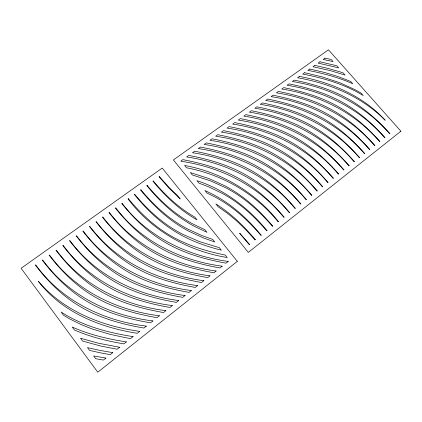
<?xml version="1.0" encoding="UTF-8"?>
<svg xmlns="http://www.w3.org/2000/svg" width="422" height="422" viewBox="0 0 422 422"><rect width="100%" height="100%" fill="white"/><g stroke="black" fill="none" stroke-linecap="round" stroke-linejoin="round"><path stroke-width="0.63" d="M400.9 131.226L248.321 252.388L173.373 159.927L328.458 49.801L400.9 131.226M237.328 261.36L97.777 372.199L21.1 268.297L162.222 168.067L237.328 261.36M249.529 244.354L249.223 244.591L239.664 233.224L249.529 244.354M255.379 239.728L255.078 239.965L245.609 229.536L236.473 220.748L227.411 213.252L218.179 206.791L215.864 203.942C231.019 213.437 243.963 226.05 255.379 239.728M261.192 235.138L260.891 235.376C251.148 224.003 240.324 213.442 227.964 204.928A141.839 138.432 -54.2 0 0 214.329 196.673L207.054 193.097L204.965 190.528L212.577 194.225A141.697 138.326 -52.5 0 1 226.788 202.824C239.78 211.818 251.058 223.064 261.192 235.138M266.962 230.576L266.667 230.813C257.13 219.725 246.575 209.417 234.563 201.025A140.748 137.925 -54.6 0 0 222.199 193.35L208.8 186.893L198.968 183.148L196.974 180.695C224.799 189.636 248.621 208.12 266.962 230.576M272.702 226.044L272.406 226.276C262.864 215.236 252.314 204.965 240.324 196.599A139.756 137.503 -55.3 0 0 226.139 187.959L210.488 180.859L192.311 174.956L190.369 172.572L209.085 178.622L225.132 185.933A139.645 137.424 -52.8 0 1 239.654 194.88C252.066 203.662 262.901 214.471 272.702 226.044M278.399 221.545L278.103 221.777C255.173 193.508 222.183 174.476 186.482 167.787L184.583 165.45C221.376 172.187 255.157 192.179 278.399 221.545M284.059 217.072L283.763 217.304C258.554 185.828 220.706 167.049 181.202 161.288L180.948 160.977L182.837 159.632C200.592 163.045 218.227 167.924 234.416 176.122A137.778 136.675 -53.5 0 1 251.29 186.292C263.565 194.99 274.311 205.651 284.059 217.072M289.677 212.635L289.387 212.862C264.093 181.376 226.139 162.686 186.587 156.958L188.755 155.407C206.448 158.82 224.013 163.689 240.15 171.854A136.775 136.227 -54.7 0 1 256.972 181.982C269.22 190.649 279.944 201.262 289.677 212.635M295.263 208.22L294.978 208.447C269.711 177.113 231.9 158.493 192.479 152.748L194.637 151.213C212.261 154.626 229.763 159.484 245.841 167.618A135.805 135.763 85.6 0 1 262.621 177.709C274.833 186.334 285.541 196.905 295.263 208.22M300.812 203.837L300.527 204.063C275.286 172.883 237.623 154.325 198.335 148.57L200.476 147.046C218.042 150.454 235.476 155.307 251.501 163.409A135.341 134.808 40.1 0 1 268.234 173.458C280.414 182.051 291.101 192.569 300.812 203.837M306.319 199.485L306.04 199.706C280.83 168.679 243.304 150.185 204.153 144.419L206.279 142.9C223.781 146.313 241.152 151.155 257.125 159.226A134.903 133.837 38.8 0 1 273.804 169.238C285.958 177.794 296.624 188.265 306.319 199.485M311.795 195.159L311.515 195.381C286.343 164.501 248.954 146.07 209.929 140.294L212.044 138.785C229.484 142.193 246.791 147.03 262.706 155.069A134.465 132.883 38.4 0 1 279.343 165.044C291.46 173.563 302.11 183.992 311.795 195.159M317.238 190.86L316.959 191.082C291.813 160.349 254.561 141.982 215.674 136.195L217.773 134.697C235.149 138.105 252.393 142.931 268.255 150.939A134.032 131.933 38.2 0 1 284.845 160.877C296.935 169.364 307.564 179.74 317.238 190.86M322.64 186.593L322.366 186.809C297.252 156.23 260.137 137.92 221.376 132.128L223.465 130.635C240.777 134.043 257.963 138.859 273.767 146.835A133.6 130.994 38 0 1 290.315 156.736C302.368 165.187 312.982 175.52 322.64 186.593M328.01 182.351L327.736 182.568C302.653 152.131 265.675 133.885 227.047 128.082L229.12 126.6C246.369 130.002 263.492 134.813 279.248 142.763A133.173 130.066 37.9 0 1 295.743 152.622C307.77 161.04 318.362 171.327 328.01 182.351M333.348 178.137L333.074 178.353C308.023 148.059 271.177 129.876 232.675 124.063L234.737 122.591C251.929 125.993 268.988 130.794 284.686 138.711A132.751 129.148 37.8 0 1 301.139 148.539C313.135 156.921 323.706 167.165 333.348 178.137M338.644 173.948L338.375 174.159C313.356 144.013 276.647 125.893 238.272 120.07L240.318 118.608C257.452 122.005 274.448 126.8 290.093 134.687A132.329 128.241 37.8 0 1 306.504 144.477C318.468 152.827 329.023 163.024 338.644 173.948M343.914 169.786L343.645 169.997C318.657 139.993 282.081 121.937 243.832 116.103L245.868 114.652C262.938 118.049 279.87 122.834 295.469 130.688A131.907 127.338 37.7 0 1 311.832 140.442C323.764 148.755 334.298 158.909 343.914 169.786M349.147 165.651L348.878 165.862C323.927 136 287.477 118.002 249.36 112.157L251.38 110.717C268.392 114.109 285.267 118.888 300.807 126.716A131.495 126.452 37.6 0 1 317.128 136.433C329.028 144.714 339.546 154.821 349.147 165.651M354.348 161.542L354.079 161.753C329.16 132.033 292.842 114.093 254.846 108.243L256.856 106.808C273.809 110.2 290.621 114.969 306.114 122.765A131.078 125.571 37.6 0 1 322.387 132.445C334.261 140.695 344.758 150.76 354.348 161.542M359.512 157.464L359.249 157.67C334.361 128.088 298.175 110.211 260.3 104.35L262.294 102.926C279.19 106.312 295.943 111.076 311.389 118.84A130.667 124.701 37.6 0 1 327.614 128.488C339.462 136.707 349.938 146.724 359.512 157.464M364.645 153.408L364.381 153.613C339.531 124.168 303.471 106.349 265.723 100.478L267.706 99.064C284.539 102.451 301.234 107.204 316.627 114.942A130.261 123.836 37.5 0 1 332.81 124.553C344.626 132.74 355.081 142.715 364.645 153.408M369.751 149.377L369.487 149.583C344.663 120.275 308.735 102.514 271.109 96.633L273.081 95.23C289.856 98.616 306.493 103.358 321.833 111.07A129.855 122.981 37.5 0 1 337.975 120.645C349.759 128.8 360.198 138.732 369.751 149.377M374.82 145.368L374.557 145.574C349.769 116.403 313.963 98.701 276.463 92.814L278.42 91.416C295.142 94.802 311.716 99.534 327.008 107.22A129.454 122.137 37.4 0 1 343.107 116.757C354.86 124.88 365.278 134.771 374.82 145.368M379.858 141.391L379.6 141.597C354.844 112.558 319.164 94.913 281.78 89.016L283.726 87.628C300.39 91.015 316.906 95.736 332.151 103.395A129.053 121.304 37.4 0 1 348.203 112.896C359.929 120.987 370.326 130.836 379.858 141.391M384.864 137.435L384.606 137.641C359.882 108.734 324.328 91.147 287.065 85.244L289.001 83.867C305.607 87.248 322.07 91.964 337.257 99.592A128.652 120.476 37.4 0 1 353.272 109.061C364.967 117.121 375.348 126.927 384.864 137.435M389.838 133.505L389.58 133.705C364.893 104.936 329.461 87.407 292.319 81.493L294.245 80.127C310.792 83.503 327.198 88.214 342.337 95.81A128.256 119.653 37.3 0 1 358.304 105.247C369.973 113.275 380.333 123.039 389.838 133.505M105.911 358.067L103.379 360.066L100.911 359.649L95.667 358.695L93.631 355.946L105.911 358.067M112.774 352.644L110.258 354.633L100.71 352.892L89.527 350.402L87.47 347.623L99.407 350.297L112.774 352.644M119.584 347.264L117.089 349.237L100.684 346.019L82.612 341.06L80.523 338.238L98.352 343.207L119.584 347.264M126.347 341.92L123.868 343.877C106.951 341.029 90.129 336.883 74.388 329.951L72.231 327.034C89.39 334.699 107.837 339.019 126.347 341.92M133.057 336.619L130.598 338.56L125.028 337.574L109.825 334.266L92.323 329.023L80.739 324.407L70.131 319.132L63.469 315.202L61.132 312.048C82.691 325.948 107.948 332.7 133.057 336.619M139.724 331.354L137.282 333.28C100.003 327.562 61.886 312.159 38.444 281.395C63.785 311.109 101.792 326.217 139.724 331.354M146.339 326.122L143.918 328.042C124.39 324.682 104.951 319.581 87.248 310.492A132.128 125.956 1.6 0 1 69.029 299.177C56.142 289.624 45.101 277.808 35.369 265.111L35.728 264.852C61.38 300.67 103.321 320.889 146.339 326.122M152.906 320.931L150.501 322.835C131.052 319.475 111.698 314.385 94.059 305.338A131.543 125.244 3.7 0 1 75.891 294.065C63.042 284.56 52.022 272.802 42.295 260.163L42.654 259.91C68.285 295.532 110.047 315.677 152.906 320.931M159.432 315.777L157.042 317.666C137.667 314.311 118.392 309.221 100.821 300.216A130.973 124.527 5.8 0 1 82.712 288.996C69.894 279.528 58.895 267.833 49.174 255.257L49.527 255.004C75.137 290.436 116.73 310.502 159.432 315.777M165.909 310.661L163.536 312.538C144.24 309.178 125.039 304.098 107.536 295.131A130.424 123.794 7.7 0 1 89.48 283.959C76.698 274.537 65.716 262.895 56.005 250.383L56.353 250.13C81.947 285.372 123.361 305.364 165.909 310.661M172.34 305.581L169.982 307.443C150.76 304.083 131.643 299.013 114.204 290.083A129.897 123.055 9.4 0 1 96.2 278.958C83.45 269.579 72.489 257.995 62.783 245.541L63.131 245.293C88.704 280.345 129.944 300.264 172.34 305.581M178.722 300.538L176.38 302.384C157.237 299.024 138.194 293.965 120.819 285.072A129.385 122.311 11.1 0 1 102.873 273.994C90.16 264.657 79.215 253.131 69.519 240.735L69.862 240.487C95.414 275.355 136.485 295.2 178.722 300.538M185.063 295.527L182.737 297.362C163.667 294.002 144.704 288.949 127.391 280.092A128.889 121.568 12.6 0 1 109.498 269.062C96.817 259.767 85.893 248.294 76.203 235.961L76.546 235.719C102.077 270.402 142.979 290.172 185.063 295.527M191.356 290.552L189.051 292.377C170.055 289.017 151.166 283.969 133.916 275.155A128.404 120.819 14 0 1 116.076 264.167C103.432 254.914 92.523 243.499 82.844 231.224L83.187 230.982C108.691 265.48 149.425 285.182 191.356 290.552M197.607 285.615L195.317 287.424C176.396 284.064 157.58 279.026 140.399 270.244A127.935 120.07 15.2 0 1 122.612 259.303C110 250.093 99.107 238.731 89.438 226.519L89.775 226.276C115.259 260.596 155.829 280.224 197.607 285.615M203.815 280.709L201.542 282.508C182.694 279.142 163.952 274.115 146.835 265.375A127.47 119.32 16.4 0 1 129.095 254.477C116.519 245.303 105.648 233.999 95.984 221.84L96.321 221.603C121.784 255.743 162.185 275.297 203.815 280.709M209.982 275.835L207.724 277.623C188.945 274.263 170.282 269.241 153.223 260.532A127.022 118.571 17.5 0 1 135.541 249.682C122.997 240.551 112.141 229.304 102.488 217.203L102.82 216.961C128.262 250.926 168.499 270.412 209.982 275.835M216.106 270.998L213.859 272.77C195.154 269.41 176.565 264.399 159.569 255.727A126.579 117.822 18.4 0 1 141.94 244.924C129.427 235.829 118.593 224.636 108.945 212.593L109.277 212.356C134.697 246.142 174.771 265.554 216.106 270.998M222.183 266.198L219.957 267.954C201.32 264.594 182.805 259.593 165.872 250.958A126.146 117.079 19.3 0 1 148.291 240.192C135.81 231.14 124.996 219.999 115.359 208.014L115.691 207.777C141.085 241.389 181.001 260.733 222.183 266.198M228.223 261.424L226.013 263.17C207.445 259.81 189.003 254.814 172.129 246.216A125.719 116.335 20.2 0 1 154.6 235.497C142.156 226.487 131.358 215.394 121.731 203.467L122.058 203.23C147.426 236.673 187.183 255.948 228.223 261.424M299.451 76.408L297.542 77.769C329.951 83.35 361.723 96.601 385.149 120.233C363.041 95.82 331.317 82.443 299.451 76.408M304.631 72.711L302.732 74.066C323.795 78.107 344.79 84.305 363.221 95.536L361.005 93.04L355.266 89.802L339.837 82.738L321.902 76.82L304.631 72.711M309.774 69.039L307.891 70.384C323.231 73.359 338.46 77.39 352.766 83.756L350.751 81.488L337.305 76.298L324.555 72.478L309.774 69.039M314.891 65.389L313.013 66.729L330.415 70.659L345.064 75.079L343.139 72.911L340.032 71.877L328.316 68.485L314.891 65.389M319.971 61.765L318.109 63.094L338.681 67.889L336.803 65.779L319.971 61.765M325.024 58.157L323.173 59.481L333.079 61.58L331.238 59.507L325.024 58.157M128.383 198.72L128.056 198.952C151.862 230.702 188.275 251.201 227.231 257.52L225.242 255.041C208.188 251.623 191.308 246.643 175.837 238.583A125.155 115.364 20.6 0 1 159.363 228.413C147.732 219.989 137.53 209.755 128.383 198.72M134.665 194.236L134.344 194.463C144.234 206.643 155.359 217.937 168.214 226.999A124.754 114.747 21.6 0 0 183.654 236.389C195.571 242.56 208.331 246.939 221.334 250.172L219.324 247.672L199.543 241.642L182.668 234.263A124.669 114.573 21.3 0 1 167.587 225.206C155.159 216.576 144.313 205.852 134.665 194.236M140.906 189.779L140.584 190.011C150.591 202.296 161.863 213.674 174.898 222.753A124.242 113.929 22.3 0 0 188.534 231.092L203.562 238.008L214.74 241.959L212.699 239.422L201.911 235.571L187.347 228.872A124.131 113.734 21.9 0 1 174.107 220.848C161.563 212.219 150.628 201.452 140.906 189.779M147.104 185.358L146.782 185.585C157.258 198.419 169.148 210.256 182.963 219.493A123.762 113.138 22.9 0 0 194.489 226.408L206.996 232.316L204.897 229.705L192.912 223.998A123.657 112.948 22.5 0 1 181.829 217.362C168.658 208.6 157.216 197.47 147.104 185.358M153.26 180.964L152.943 181.186C163.245 193.772 174.908 205.393 188.423 214.524A123.277 112.342 23.4 0 0 197.011 219.878L194.769 217.087A123.245 112.22 23.1 0 1 186.688 211.997C174.059 203.409 163.04 192.643 153.26 180.964M159.374 176.596L159.057 176.823L168.452 187.537L180.22 198.973L177.293 195.323A158.941 141.818 25 0 1 168.431 186.698L159.374 176.596"/></g></svg>
